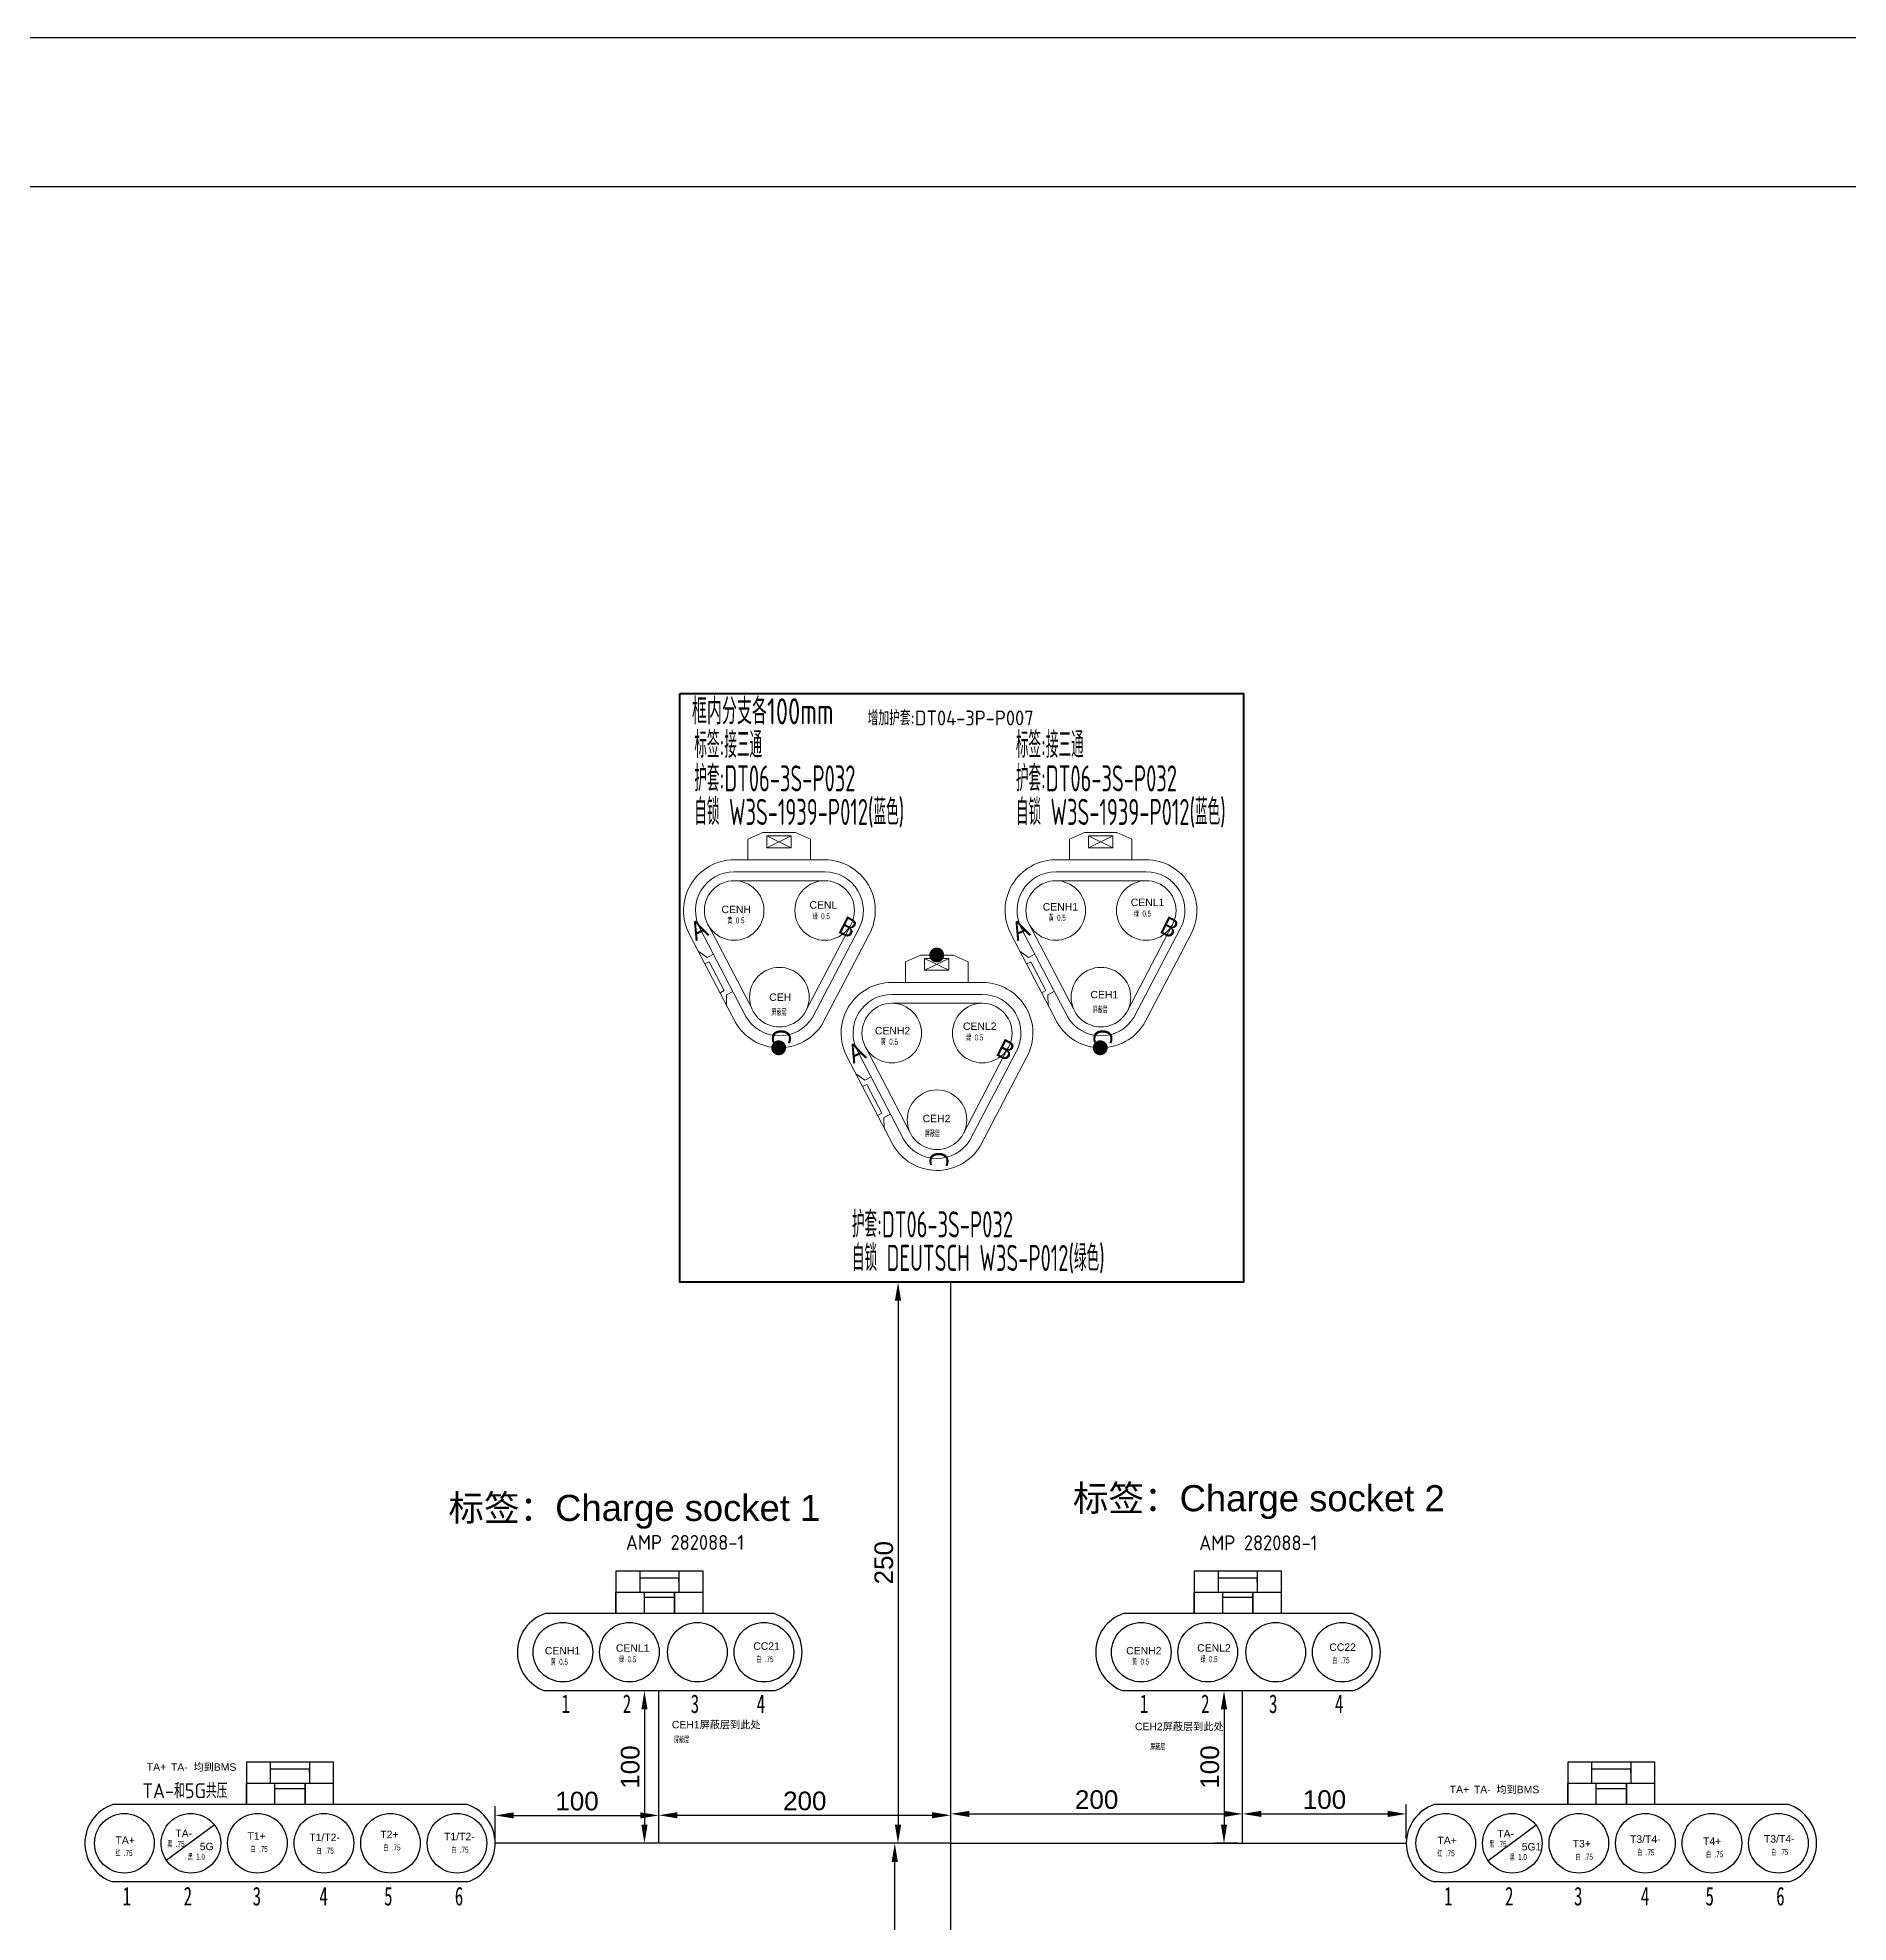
# Model space of a CAD drawing. Header units: millimetres. Extents: x 1762 to 3573, y 2019 to 2959.
# Drawn here: x 3147.4 to 3390.5, y 2705.7 to 2958.7 of the extents above; entities that cross this region are included whole.
import ezdxf

# ---------------------------------------------------------------- set-up
doc = ezdxf.new("R2010")
doc.units = ezdxf.units.MM
for name, color, linetype, lineweight in [('1轮廓实线层', 7, 'Continuous', 50), ('AM60', 3, 'Continuous', 25), ('AM_6', 3, 'Continuous', 25), ('护套层', 3, 'Continuous', 0)]:
    doc.layers.add(name, color=color, linetype=linetype, lineweight=lineweight)
for name, color, linetype in [('孔名层', 1, 'Continuous'), ('标题栏', 7, 'Continuous'), ('线色线径', 1, 'Continuous')]:
    doc.layers.add(name, color=color, linetype=linetype)
doc.styles.add('FST', font='', dxfattribs={"width": 0.67})
doc.styles.add('ISO Proportional', font='isocp.shx', dxfattribs={"bigfont": 'gbcbig.shx'})
doc.styles.get("Standard").update_dxf_attribs({"font": 'arial.ttf'})
doc.styles.add('TH_GBDIM', font='gbenor.shx', dxfattribs={"width": 0.8, "bigfont": 'gbcbig.shx'})
doc.styles.add('孔名字体', font='', dxfattribs={"height": 5, "bigfont": 'gbcbig.shx'})
doc.styles.add('技术要求及剖视用', font='gbenor.shx', dxfattribs={"width": 0.7, "bigfont": 'gbcbig.shx'})
doc.styles.get('FST').set_extended_font_data('FangSong_GB2312')
doc.styles.get('孔名字体').set_extended_font_data('Microsoft YaHei')
doc.dimstyles.new('ISO-25', dxfattribs={"dimtxt": 2.5, "dimasz": 2.5, "dimexe": 1.25, "dimexo": 0.625, "dimtad": 1, "dimtxsty": 'Standard', "dimcen": 2.5, "dimadec": 0, "dimazin": 0, "dimtfac": 1, "dimtmove": 0, "dimatfit": 3, "dimfxl": 1, "dimarcsym": 0})

# ---------------------------------------------------------------- blocks, each defined once
blk = doc.blocks.new('A$Ca6ca7e8a')
at = {"layer": '标题栏'}
for p, q in [((0, 940.14), (1811.69, 940.14)), ((20, 920.14), (1791.69, 920.14))]:
    blk.add_line(p, q, dxfattribs=at)
blk = doc.blocks.new('A$C5b011ca6')
at = {"layer": 'AM_6'}
for p, q in [((13.24, 19.04), (13.24, 16.2)), ((13.24, 19.04), (13.24, 16.2)), ((24.94, 19.04), (13.24, 19.04)), ((16.48, 16.2), (16.48, 19.04)), ((21.7, 18.12), (16.48, 18.12)), ((21.7, 19.04), (21.7, 16.2)), ((21.7, 17.62), (21.7, 18.12)), ((24.94, 16.2), (24.94, 19.04)), ((17.06, 16.2), (13.24, 16.2)), ((13.24, 16.2), (13.24, 13.36)), ((13.24, 13.36), (13.24, 16.2)), ((13.24, 16.2), (13.24, 13.36)), ((13.24, 13.36), (13.24, 16.2)), ((21.12, 16.2), (17.06, 16.2)), ((17.06, 13.36), (17.06, 16.2)), ((21.12, 15.5), (17.06, 15.5)), ((24.94, 16.2), (21.12, 16.2)), ((21.12, 16.2), (21.12, 13.36)), ((21.12, 13.36), (21.12, 16.2)), ((24.94, 13.36), (24.94, 16.2)), ((34.49, 13.36), (3.74, 13.36)), ((34.49, 2.99), (3.74, 2.99))]:
    blk.add_line(p, q, dxfattribs=at)
for centre in [(6.12, 8.17), (15.05, 8.17), (24.17, 8.17), (33.1, 8.17)]:
    blk.add_circle(centre, 4, dxfattribs=at)
for centre, start, end in [((5.47, 8.17), 108.3917, 251.6083), ((32.76, 8.17), 288.3917, 71.6083)]:
    blk.add_arc(centre, 5.47, start, end, dxfattribs=at)
at = {"layer": '孔名层', "style": 'FST', "width": 0.67}
for s, p in [('1', (5.93, 0)), ('2', (14.15, 0)), ('3', (23.27, 0)), ('4', (32.13, 0))]:
    blk.add_text(s, height=2.5, dxfattribs=at).set_placement(p)
blk = doc.blocks.new('DT06-3S-P032-Out21521105156')
for p, q in [((-29.33, -14.82), (-27.31, -13.9)), ((-29.33, -17.58), (-29.33, -14.82)), ((-27.31, -13.9), (-22.94, -13.9)), ((-23.49, -14.35), (-26.76, -15.95)), ((-26.76, -14.35), (-23.49, -15.95)), ((-22.94, -13.9), (-20.92, -14.82)), ((-20.92, -17.58), (-20.92, -14.82)), ((-31.24, -17.58), (-19.01, -17.58)), ((-28.12, -17.58), (-29.33, -17.58)), ((-22.13, -17.58), (-20.92, -17.58)), ((-31.16, -19.18), (-19.01, -19.18)), ((-31.16, -20.38), (-19, -20.38)), ((-37.15, -27.61), (-30.97, -39.42)), ((-35.74, -26.85), (-29.59, -38.61)), ((-34.71, -26.23), (-28.76, -37.59)), ((-15.47, -26.24), (-21.54, -37.86)), ((-14.43, -26.82), (-20.66, -38.73)), ((-13.02, -27.58), (-19.3, -39.57)), ((-34.8, -30.7), (-35.98, -29.85)), ((-33.95, -30.26), (-34.8, -30.7)), ((-34.51, -31.26), (-35.08, -31.56)), ((-34.51, -31.26), (-32.5, -35.14)), ((-32.5, -35.14), (-33.06, -35.43)), ((-31.35, -35.26), (-32.21, -35.7)), ((-32.21, -35.7), (-32.17, -37.13))]:
    blk.add_line(p, q)
blk.add_lwpolyline([(-26.76, -14.35), (-23.49, -14.35), (-23.49, -15.95), (-26.76, -15.95)], close=True)
for centre in [(-31.16, -24.38), (-19.01, -24.38), (-25.09, -36.01)]:
    blk.add_circle(centre, 4)
for centre, radius, start, end in [((-31.16, -24.38), 6.8, 90, 208.4025), ((-19.01, -24.38), 6.8, 331.5975, 90), ((-31.16, -24.38), 5.2, 90, 208.4025), ((-19.01, -24.38), 5.2, 331.5975, 90), ((-25.09, -36.01), 6.8, 210, 328.4025), ((-25.09, -36.01), 5.2, 210, 328.4025)]:
    blk.add_arc(centre, radius, start, end)
at = {"layer": '孔名层', "style": '孔名字体'}
for s, rotation, p in [('B', 333.3512, (-17.4, -27.25)), ('A', 24.8528, (-36.33, -28.52)), ('C', 268.5587, (-26.04, -40.23))]:
    blk.add_text(s, height=2.5, rotation=rotation, dxfattribs=at).set_placement(p)
at = {"layer": '护套层', "style": '技术要求及剖视用', "width": 0.67}
for tag, p, flags in [('备注', (11.43, 11.35), 8), ('标号', (11.43, 7.35), 8), ('功能', (10.93, 3.35), 8), ('英文功能', (10.93, -0.65), 8), ('编号', (-0.07, -4.65), 8), ('护套号', (10.93, -4.65), 8), ('颜色', (31.93, -4.65), 9), ('厂家', (33.93, -4.65), 9), ('端子', (35.93, -4.65), 9), ('客户代号', (-0.07, -8.65), 8), ('配件', (10.93, -8.65), 8), ('统计到BOM', (31.93, -6.65), 9), ('配置', (31.93, -8.65), 9), ('编码', (33.93, -8.65), 9), ('防水栓', (35.93, -8.65), 9), ('工序', (31.93, -10.65), 9), ('工位', (33.93, -10.65), 9), ('设计软件', (38.69, -10.65), 9), ('附件', (10.93, -12.65), 8), ('视图', (31.93, -12.65), 9), ('方向', (33.93, -12.65), 9), ('盲栓', (35.93, -12.65), 9)]:
    blk.add_attdef(tag, p, '', height=3.5, dxfattribs=dict(at, flags=flags))
blk = doc.blocks.new('DT06-3S-P032-Out21521105310')
for p, q in [((-29.33, -14.82), (-27.31, -13.9)), ((-29.33, -17.58), (-29.33, -14.82)), ((-27.31, -13.9), (-22.94, -13.9)), ((-23.49, -14.35), (-26.76, -15.95)), ((-26.76, -14.35), (-23.49, -15.95)), ((-22.94, -13.9), (-20.92, -14.82)), ((-20.92, -17.58), (-20.92, -14.82)), ((-31.24, -17.58), (-19.01, -17.58)), ((-28.12, -17.58), (-29.33, -17.58)), ((-22.13, -17.58), (-20.92, -17.58)), ((-31.16, -19.18), (-19.01, -19.18)), ((-31.16, -20.38), (-19, -20.38)), ((-37.15, -27.61), (-30.97, -39.42)), ((-35.74, -26.85), (-29.59, -38.61)), ((-34.71, -26.23), (-28.76, -37.59)), ((-15.47, -26.24), (-21.54, -37.86)), ((-14.43, -26.82), (-20.66, -38.73)), ((-13.02, -27.58), (-19.3, -39.57)), ((-34.8, -30.7), (-35.98, -29.85)), ((-33.95, -30.26), (-34.8, -30.7)), ((-34.51, -31.26), (-35.08, -31.56)), ((-34.51, -31.26), (-32.5, -35.14)), ((-32.5, -35.14), (-33.06, -35.43)), ((-31.35, -35.26), (-32.21, -35.7)), ((-32.21, -35.7), (-32.17, -37.13))]:
    blk.add_line(p, q)
blk.add_lwpolyline([(-26.76, -14.35), (-23.49, -14.35), (-23.49, -15.95), (-26.76, -15.95)], close=True)
for centre in [(-31.16, -24.38), (-19.01, -24.38), (-25.09, -36.01)]:
    blk.add_circle(centre, 4)
for centre, radius, start, end in [((-31.16, -24.38), 6.8, 90, 208.4025), ((-19.01, -24.38), 6.8, 331.5975, 90), ((-31.16, -24.38), 5.2, 90, 208.4025), ((-19.01, -24.38), 5.2, 331.5975, 90), ((-25.09, -36.01), 6.8, 210, 328.4025), ((-25.09, -36.01), 5.2, 210, 328.4025)]:
    blk.add_arc(centre, radius, start, end)
at = {"layer": '孔名层', "style": '孔名字体'}
for s, rotation, p in [('B', 333.3512, (-17.4, -27.25)), ('A', 24.8528, (-36.33, -28.52)), ('C', 268.5587, (-26.04, -40.23))]:
    blk.add_text(s, height=2.5, rotation=rotation, dxfattribs=at).set_placement(p)
at = {"layer": '护套层', "style": '技术要求及剖视用', "width": 0.67}
for tag, p, flags in [('备注', (11.43, 11.35), 8), ('标号', (11.43, 7.35), 8), ('功能', (10.93, 3.35), 8), ('英文功能', (10.93, -0.65), 8), ('编号', (-0.07, -4.65), 8), ('护套号', (10.93, -4.65), 8), ('颜色', (31.93, -4.65), 9), ('厂家', (33.93, -4.65), 9), ('端子', (35.93, -4.65), 9), ('客户代号', (-0.07, -8.65), 8), ('配件', (10.93, -8.65), 8), ('统计到BOM', (31.93, -6.65), 9), ('配置', (31.93, -8.65), 9), ('编码', (33.93, -8.65), 9), ('防水栓', (35.93, -8.65), 9), ('工序', (31.93, -10.65), 9), ('工位', (33.93, -10.65), 9), ('设计软件', (38.69, -10.65), 9), ('附件', (10.93, -12.65), 8), ('视图', (31.93, -12.65), 9), ('方向', (33.93, -12.65), 9), ('盲栓', (35.93, -12.65), 9)]:
    blk.add_attdef(tag, p, '', height=3.5, dxfattribs=dict(at, flags=flags))
blk = doc.blocks.new('*D269')
at = {"color": 0, "lineweight": -2, "transparency": 16777216}
for p, q in [((3269.32, 2716.32), (3261.18, 2716.32)), ((3262.43, 2617.03), (3262.43, 2713.82)), ((3269.32, 2614.53), (3261.18, 2614.53))]:
    blk.add_line(p, q, dxfattribs=at)
at = {"color": 0, "transparency": 16777216}
for points in [[(3262.02, 2713.82), (3262.85, 2713.82), (3262.43, 2716.32)], [(3262.02, 2617.03), (3262.85, 2617.03), (3262.43, 2614.53)]]:
    blk.add_solid(points, dxfattribs=at)
at = {"layer": 'Defpoints', "color": 0, "transparency": 16777216}
for p in [(3262.43, 2716.32), (3269.95, 2716.32), (3269.95, 2614.53)]:
    blk.add_point(p, dxfattribs=at)
at = {"color": 3, "transparency": 16777216, "insert": (3260.53, 2665.42), "char_height": 2.5, "attachment_point": 5, "rotation": 90}
blk.add_mtext('500', dxfattribs=at)
blk = doc.blocks.new('*D270')
at = {"color": 0, "lineweight": -2, "transparency": 16777216}
for p, q in [((3269.32, 2791.64), (3261.62, 2791.64)), ((3262.87, 2789.14), (3262.87, 2718.82)), ((3269.32, 2716.32), (3261.62, 2716.32))]:
    blk.add_line(p, q, dxfattribs=at)
at = {"color": 0, "transparency": 16777216}
for points in [[(3262.45, 2789.14), (3263.29, 2789.14), (3262.87, 2791.64)], [(3262.45, 2718.82), (3263.29, 2718.82), (3262.87, 2716.32)]]:
    blk.add_solid(points, dxfattribs=at)
at = {"layer": 'Defpoints', "color": 0, "transparency": 16777216}
for p in [(3269.95, 2791.64), (3262.87, 2716.32), (3269.95, 2716.32)]:
    blk.add_point(p, dxfattribs=at)
at = {"color": 3, "transparency": 16777216, "insert": (3260.97, 2753.98), "char_height": 2.5, "attachment_point": 5, "rotation": 90}
blk.add_mtext('250', dxfattribs=at)
blk = doc.blocks.new('*D271')
at = {"color": 0, "lineweight": -2, "transparency": 16777216}
for p, q in [((3230.75, 2716.94), (3230.75, 2721.33)), ((3233.25, 2720.08), (3267.45, 2720.08)), ((3269.95, 2716.94), (3269.95, 2721.33))]:
    blk.add_line(p, q, dxfattribs=at)
at = {"color": 0, "transparency": 16777216}
for points in [[(3233.25, 2720.5), (3233.25, 2719.67), (3230.75, 2720.08)], [(3267.45, 2720.5), (3267.45, 2719.67), (3269.95, 2720.08)]]:
    blk.add_solid(points, dxfattribs=at)
at = {"layer": 'Defpoints', "color": 0, "transparency": 16777216}
for p in [(3269.95, 2720.08), (3230.75, 2716.32), (3269.95, 2716.32)]:
    blk.add_point(p, dxfattribs=at)
at = {"color": 3, "transparency": 16777216, "insert": (3250.35, 2721.99), "char_height": 2.5, "attachment_point": 5}
blk.add_mtext('200', dxfattribs=at)
blk = doc.blocks.new('*D272')
at = {"color": 0, "lineweight": -2, "transparency": 16777216}
for p, q in [((3208.78, 2716.94), (3208.78, 2721.31)), ((3211.28, 2720.06), (3228.25, 2720.06)), ((3230.75, 2716.94), (3230.75, 2721.31))]:
    blk.add_line(p, q, dxfattribs=at)
at = {"color": 0, "transparency": 16777216}
for points in [[(3211.28, 2720.48), (3211.28, 2719.65), (3208.78, 2720.06)], [(3228.25, 2720.48), (3228.25, 2719.65), (3230.75, 2720.06)]]:
    blk.add_solid(points, dxfattribs=at)
at = {"layer": 'Defpoints', "color": 0, "transparency": 16777216}
for p in [(3230.75, 2720.06), (3208.78, 2716.32), (3230.75, 2716.32)]:
    blk.add_point(p, dxfattribs=at)
at = {"color": 3, "transparency": 16777216, "insert": (3219.77, 2721.97), "char_height": 2.5, "attachment_point": 5}
blk.add_mtext('100', dxfattribs=at)
blk = doc.blocks.new('*D273')
at = {"color": 0, "lineweight": -2, "transparency": 16777216}
for p, q in [((3230.13, 2736.79), (3227.57, 2736.79)), ((3228.82, 2734.29), (3228.82, 2718.82)), ((3230.13, 2716.32), (3227.57, 2716.32))]:
    blk.add_line(p, q, dxfattribs=at)
at = {"color": 0, "transparency": 16777216}
for points in [[(3228.41, 2734.29), (3229.24, 2734.29), (3228.82, 2736.79)], [(3228.41, 2718.82), (3229.24, 2718.82), (3228.82, 2716.32)]]:
    blk.add_solid(points, dxfattribs=at)
at = {"layer": 'Defpoints', "color": 0, "transparency": 16777216}
for p in [(3230.75, 2736.79), (3228.82, 2716.32), (3230.75, 2716.32)]:
    blk.add_point(p, dxfattribs=at)
at = {"color": 3, "transparency": 16777216, "insert": (3226.92, 2726.55), "char_height": 2.5, "attachment_point": 5, "rotation": 90}
blk.add_mtext('100', dxfattribs=at)
blk = doc.blocks.new('*D274')
at = {"color": 0, "lineweight": -2, "transparency": 16777216}
for p, q in [((3269.95, 2716.94), (3269.95, 2721.51)), ((3272.45, 2720.26), (3306.64, 2720.26)), ((3309.14, 2716.94), (3309.14, 2721.51))]:
    blk.add_line(p, q, dxfattribs=at)
at = {"color": 0, "transparency": 16777216}
for points in [[(3272.45, 2720.68), (3272.45, 2719.85), (3269.95, 2720.26)], [(3306.64, 2720.68), (3306.64, 2719.85), (3309.14, 2720.26)]]:
    blk.add_solid(points, dxfattribs=at)
at = {"layer": 'Defpoints', "color": 0, "transparency": 16777216}
for p in [(3309.14, 2720.26), (3269.95, 2716.32), (3309.14, 2716.32)]:
    blk.add_point(p, dxfattribs=at)
at = {"color": 3, "transparency": 16777216, "insert": (3289.54, 2722.17), "char_height": 2.5, "attachment_point": 5}
blk.add_mtext('200', dxfattribs=at)
blk = doc.blocks.new('*D275')
at = {"color": 0, "lineweight": -2, "transparency": 16777216}
for p, q in [((3309.14, 2716.94), (3309.14, 2721.51)), ((3311.64, 2720.26), (3328.61, 2720.26)), ((3331.11, 2716.94), (3331.11, 2721.51))]:
    blk.add_line(p, q, dxfattribs=at)
at = {"color": 0, "transparency": 16777216}
for points in [[(3311.64, 2720.68), (3311.64, 2719.85), (3309.14, 2720.26)], [(3328.61, 2720.68), (3328.61, 2719.85), (3331.11, 2720.26)]]:
    blk.add_solid(points, dxfattribs=at)
at = {"layer": 'Defpoints', "color": 0, "transparency": 16777216}
for p in [(3331.11, 2720.26), (3309.14, 2716.32), (3331.11, 2716.32)]:
    blk.add_point(p, dxfattribs=at)
at = {"color": 3, "transparency": 16777216, "insert": (3320.13, 2722.17), "char_height": 2.5, "attachment_point": 5}
blk.add_mtext('100', dxfattribs=at)
blk = doc.blocks.new('*D276')
at = {"color": 0, "lineweight": -2, "transparency": 16777216}
for p, q in [((3308.51, 2736.79), (3305.39, 2736.79)), ((3306.64, 2734.29), (3306.64, 2718.82)), ((3308.51, 2716.32), (3305.39, 2716.32))]:
    blk.add_line(p, q, dxfattribs=at)
at = {"color": 0, "transparency": 16777216}
for points in [[(3306.22, 2734.29), (3307.06, 2734.29), (3306.64, 2736.79)], [(3306.22, 2718.82), (3307.06, 2718.82), (3306.64, 2716.32)]]:
    blk.add_solid(points, dxfattribs=at)
at = {"layer": 'Defpoints', "color": 0, "transparency": 16777216}
for p in [(3309.14, 2736.79), (3306.64, 2716.32), (3309.14, 2716.32)]:
    blk.add_point(p, dxfattribs=at)
at = {"color": 3, "transparency": 16777216, "insert": (3304.74, 2726.55), "char_height": 2.5, "attachment_point": 5, "rotation": 90}
blk.add_mtext('100', dxfattribs=at)

msp = doc.modelspace()

# ---------------------------------------------------------------- hatches: boundary and pattern name
at = {"layer": '护套层'}
h = msp.add_hatch(color=256, dxfattribs=at)
edge = h.paths.add_edge_path()
edge.add_arc((3268.068, 2835.555), 1, 0, 360)
h = msp.add_hatch(color=256, dxfattribs=at)
edge = h.paths.add_edge_path()
edge.add_arc((3246.849, 2823.1), 1, 0, 360)
h = msp.add_hatch(color=256, dxfattribs=at)
edge = h.paths.add_edge_path()
edge.add_arc((3290.021, 2823.1), 1, 0, 360)

# ---------------------------------------------------------------- linework, layer by layer
for p, q in [((3269.946, 2614.526), (3269.946, 2791.644)), ((3230.753, 2716.319), (3230.753, 2736.785)), ((3309.14, 2716.319), (3309.14, 2736.785)), ((3269.946, 2716.319), (3208.78, 2716.319)), ((3269.946, 2716.319), (3331.113, 2716.319))]:
    msp.add_line(p, q)
at = {"color": 3}
for p, q in [((3175.387, 2727.191), (3175.387, 2724.35)), ((3175.387, 2727.191), (3175.387, 2724.35)), ((3187.083, 2727.191), (3175.387, 2727.191)), ((3178.621, 2724.35), (3178.621, 2727.191)), ((3183.849, 2727.191), (3183.849, 2724.35)), ((3187.083, 2724.35), (3187.083, 2727.191)), ((3352.81, 2727.191), (3352.81, 2724.35)), ((3352.81, 2727.191), (3352.81, 2724.35)), ((3364.506, 2727.191), (3352.81, 2727.191)), ((3356.044, 2724.35), (3356.044, 2727.191)), ((3361.272, 2727.191), (3361.272, 2724.35)), ((3364.506, 2724.35), (3364.506, 2727.191)), ((3183.849, 2726.267), (3178.621, 2726.267)), ((3183.849, 2725.771), (3183.849, 2726.267)), ((3361.272, 2726.267), (3356.044, 2726.267)), ((3361.272, 2725.771), (3361.272, 2726.267)), ((3179.204, 2724.35), (3175.387, 2724.35)), ((3175.387, 2724.35), (3175.387, 2721.505)), ((3175.387, 2721.505), (3175.387, 2724.35)), ((3175.387, 2724.35), (3175.387, 2721.505)), ((3175.387, 2721.505), (3175.387, 2724.35)), ((3183.266, 2724.35), (3179.204, 2724.35)), ((3179.204, 2721.505), (3179.204, 2724.35)), ((3183.266, 2723.649), (3179.204, 2723.649)), ((3187.083, 2724.35), (3183.266, 2724.35)), ((3183.266, 2724.35), (3183.266, 2721.505)), ((3183.266, 2721.505), (3183.266, 2724.35)), ((3187.083, 2721.505), (3187.083, 2724.35)), ((3356.627, 2724.35), (3352.81, 2724.35)), ((3352.81, 2724.35), (3352.81, 2721.505)), ((3352.81, 2721.505), (3352.81, 2724.35)), ((3352.81, 2724.35), (3352.81, 2721.505)), ((3352.81, 2721.505), (3352.81, 2724.35)), ((3360.689, 2724.35), (3356.627, 2724.35)), ((3356.627, 2721.505), (3356.627, 2724.35)), ((3360.689, 2723.649), (3356.627, 2723.649)), ((3364.506, 2724.35), (3360.689, 2724.35)), ((3360.689, 2724.35), (3360.689, 2721.505)), ((3360.689, 2721.505), (3360.689, 2724.35)), ((3364.506, 2721.505), (3364.506, 2724.35)), ((3205.039, 2721.505), (3157.431, 2721.505)), ((3382.462, 2721.505), (3334.854, 2721.505)), ((3164.627, 2714.058), (3171.055, 2718.812)), ((3342.121, 2714.025), (3348.55, 2718.779)), ((3205.039, 2711.133), (3157.431, 2711.133)), ((3382.462, 2711.133), (3334.854, 2711.133))]:
    msp.add_line(p, q, dxfattribs=at)
for centre in [(3158.994, 2716.319), (3167.926, 2716.319), (3167.926, 2716.319), (3167.926, 2716.319), (3176.859, 2716.319), (3176.859, 2716.319), (3176.859, 2716.319), (3185.792, 2716.319), (3185.792, 2716.319), (3194.724, 2716.319), (3194.724, 2716.319), (3203.657, 2716.319), (3336.417, 2716.319), (3345.349, 2716.319), (3345.349, 2716.319), (3345.349, 2716.319), (3354.282, 2716.319), (3354.282, 2716.319), (3354.282, 2716.319), (3363.215, 2716.319), (3363.215, 2716.319), (3372.147, 2716.319), (3372.147, 2716.319), (3381.08, 2716.319)]:
    msp.add_circle(centre, 4, dxfattribs=at)
for centre, start, end in [((3159.155, 2716.319), 108.3917, 251.6083), ((3203.314, 2716.319), 288.3917, 71.6083), ((3336.578, 2716.319), 108.3917, 251.6083), ((3380.737, 2716.319), 288.3917, 71.6083)]:
    msp.add_arc(centre, 5.465, start, end, dxfattribs=at)
at = {"layer": '1轮廓实线层', "color": 2}
msp.add_lwpolyline([(3233.581, 2870.648), (3309.262, 2870.648), (3309.262, 2791.644), (3233.581, 2791.644)], close=True, dxfattribs=at)

# ---------------------------------------------------------------- block references
for name, p in [('A$Ca6ca7e8a', (1761.676, 2018.553)), ('A$C5b011ca6', (3211.76, 2733.799)), ('A$C5b011ca6', (3289.409, 2733.799))]:
    msp.add_blockref(name, p)
at = {"layer": '护套层'}
ref = msp.add_blockref('DT06-3S-P032-Out21521105156', (3272.032, 2865.909), dxfattribs=at)
ref.add_attrib('功能', '标签:接三通', (3235.524, 2862.012), dxfattribs={"height": 3.5, "style": '技术要求及剖视用', "width": 0.67})
ref.add_attrib('护套号', '护套:DT06-3S-P032', (3235.524, 2857.512), dxfattribs={"height": 3.5, "style": '技术要求及剖视用', "width": 0.67})
ref.add_attrib('附件', '自锁 W3S-1939-P012(蓝色)', (3235.524, 2853.012), dxfattribs={"height": 3.5, "style": '技术要求及剖视用', "width": 0.67})
ref = msp.add_blockref('DT06-3S-P032-Out21521105156', (3315.204, 2865.909), dxfattribs=at)
ref.add_attrib('功能', '标签:接三通', (3278.695, 2862.011), dxfattribs={"height": 3.5, "style": '技术要求及剖视用', "width": 0.67})
ref.add_attrib('护套号', '护套:DT06-3S-P032', (3278.695, 2857.511), dxfattribs={"height": 3.5, "style": '技术要求及剖视用', "width": 0.67})
ref.add_attrib('附件', '自锁 W3S-1939-P012(蓝色)', (3278.695, 2853.011), dxfattribs={"height": 3.5, "style": '技术要求及剖视用', "width": 0.67})
ref = msp.add_blockref('DT06-3S-P032-Out21521105310', (3293.193, 2849.452), dxfattribs=at)
ref.add_attrib('护套号', '护套:DT06-3S-P032', (3256.685, 2797.643), dxfattribs={"height": 3.5, "style": '技术要求及剖视用', "width": 0.67})
ref.add_attrib('附件', '自锁 DEUTSCH W3S-P012(绿色)', (3256.685, 2793.143), dxfattribs={"height": 3.5, "style": '技术要求及剖视用', "width": 0.67})

# ---------------------------------------------------------------- texts
at = {"color": 4, "style": 'TH_GBDIM', "width": 0.8}
msp.add_text('框内分支各100mm', height=3.5, dxfattribs=at).set_placement((3235.198, 2866.521))
at = {"layer": 'AM60', "color": 6, "style": 'ISO Proportional'}
msp.add_text('增加护套:DT04-3P-P007', height=2, dxfattribs=at).set_placement((3258.793, 2866.371))
at = {"layer": 'AM60', "lineweight": 5}
for s, p in [('CENH', (3239.169, 2841.177)), ('CENL', (3250.985, 2841.773)), ('CENH1', (3282.302, 2841.528)), ('CENL1', (3294.118, 2842.124)), ('CENH2', (3259.768, 2824.898)), ('CENL2', (3271.584, 2825.494)), ('CENH1', (3215.456, 2741.672)), ('CENL1', (3224.991, 2742.031)), ('CC21', (3243.436, 2742.29)), ('CENH2', (3293.507, 2741.683)), ('CENL2', (3303.043, 2742.042)), ('CC22', (3320.777, 2742.144)), ('TA-  均到BMS ', (3165.247, 2726.049)), ('TA+', (3162.007, 2726.064)), ('TA+', (3336.944, 2723.052)), ('TA-  均到BMS ', (3340.185, 2723.037)), ('TA+', (3157.804, 2716.235)), ('TA-', (3165.843, 2717.149)), ('T1+', (3175.528, 2716.798)), ('T1/T2-', (3183.823, 2716.616)), ('T2+', (3193.357, 2717.009)), ('T1/T2-', (3201.923, 2716.726)), ('TA+', (3335.299, 2716.202)), ('TA-', (3343.338, 2717.116)), ('T3/T4-', (3361.149, 2716.375)), ('T4+', (3370.952, 2716.105)), ('T3/T4-', (3379.13, 2716.41)), ('5G', (3169.118, 2715.392)), ('5G1', (3346.613, 2715.359)), ('T3+', (3353.453, 2715.766))]:
    msp.add_text(s, height=1, dxfattribs=at).set_placement(p)
at = {"layer": 'AM60', "color": 3, "style": 'ISO Proportional'}
for s, p in [('AMP 282088-1 ', (3226.333, 2755.704)), ('AMP 282088-1 ', (3303.309, 2755.652)), ('TA-和5G共压', (3161.419, 2722.37))]:
    msp.add_text(s, height=2, dxfattribs=at).set_placement(p)
at = {"layer": 'AM60', "lineweight": 5, "char_height": 1, "attachment_point": 1}
for s, insert, width in [('CEH', (3245.577, 2830.389), 2.90576), ('CEH1', (3288.71, 2830.739), 2.90576), ('CEH2', (3266.177, 2814.109), 2.90576), ('CEH1{\\fSimSun|b0|i0|c134|p2;屏蔽层到此处}', (3232.505, 2732.749), 16.73093), ('CEH2{\\fSimSun|b0|i0|c134|p2;屏蔽层到此处}', (3294.679, 2732.498), 16.73093)]:
    msp.add_mtext(s, dxfattribs=dict(at, insert=insert, width=width))
at = {"layer": 'AM60', "char_height": 3.5, "attachment_point": 1}
for s, width, insert in [('{\\fSimSun|b0|i0|c134|p2;\\C3;标签：\\fArial|b0|i0|c0|p34;Charge socket 1}', 50.04824, (3202.511, 2763.087)), ('{\\fSimSun|b0|i0|c134|p2;\\C3;标签：\\fArial|b0|i0|c0|p34;Charge socket 2}', 56.37286, (3286.356, 2764.391))]:
    msp.add_mtext_dynamic_manual_height_columns(s, width=width, gutter_width=12.5, heights=[35.837], dxfattribs=dict(at, insert=insert))
at = {"layer": '孔名层', "style": 'FST', "width": 0.67}
for s, p in [('1', (3158.764, 2707.973)), ('2', (3166.946, 2707.973)), ('3', (3176.211, 2707.973)), ('4', (3185.177, 2707.973)), ('5', (3193.865, 2707.973)), ('6', (3203.355, 2707.973)), ('1', (3336.187, 2707.973)), ('2', (3344.369, 2707.973)), ('3', (3353.634, 2707.973)), ('4', (3362.6, 2707.973)), ('5', (3371.288, 2707.973)), ('6', (3380.778, 2707.973))]:
    msp.add_text(s, height=2.5, dxfattribs=at).set_placement(p)
at = {"layer": '线色线径', "lineweight": 5, "width": 0.6}
for s, p in [('绿  0.5', (3251.415, 2840.365)), ('黄  0.5', (3283.089, 2840.153)), ('绿  0.5', (3294.548, 2840.715)), ('黄  0.5', (3239.955, 2839.802)), ('屏蔽层', (3245.873, 2827.501)), ('屏蔽层', (3289.007, 2827.852)), ('黄  0.5', (3260.555, 2823.523)), ('绿  0.5', (3272.014, 2824.085)), ('屏蔽层', (3266.473, 2811.222)), ('黄  0.5', (3216.242, 2740.297)), ('绿  0.5', (3225.421, 2740.622)), ('白  .75', (3243.852, 2740.635)), ('黄  0.5', (3294.293, 2740.308)), ('绿  0.5', (3303.473, 2740.633)), ('白  .75', (3321.192, 2740.489)), ('屏蔽层', (3232.801, 2729.862)), ('屏蔽层', (3296.736, 2728.895)), ('红  .75', (3157.792, 2714.617)), ('黑  .75', (3164.776, 2715.841)), ('黑  1.0', (3167.508, 2714.115)), ('白  .75', (3175.943, 2715.142)), ('白  .75', (3184.8, 2714.938)), ('白  .75', (3193.772, 2715.354)), ('白  .75', (3202.9, 2715.048)), ('红  .75', (3335.287, 2714.584)), ('黑  .75', (3342.271, 2715.808)), ('黑  1.0', (3345.003, 2714.082)), ('白  .75', (3353.869, 2714.111)), ('白  .75', (3362.126, 2714.696)), ('白  .75', (3371.368, 2714.449)), ('白  .75', (3380.106, 2714.731))]:
    msp.add_text(s, height=0.8, dxfattribs=at).set_placement(p)

# ---------------------------------------------------------------- dimensions: what is measured, and where the dimension line sits
at = {"color": 1}
for base, p1, p2, text, picture, middle in [((3262.871, 2716.319), (3269.946, 2791.644), (3269.946, 2716.319), '250', '*D270', (3260.97, 2753.982)), ((3228.825, 2716.319), (3230.753, 2736.785), (3230.753, 2716.319), '100', '*D273', (3226.923, 2726.552)), ((3306.64, 2716.319), (3309.14, 2736.785), (3309.14, 2716.319), '100', '*D276', (3304.738, 2726.552)), ((3262.434, 2716.319), (3269.946, 2614.526), (3269.946, 2716.319), '500', '*D269', (3260.533, 2665.423))]:
    dim = msp.add_linear_dim(base=base, p1=p1, p2=p2, angle=90, text=text, dimstyle='ISO-25', override={"dimclrt": 3}, dxfattribs=at)
    dim.commit()
    dim.dimension.update_dxf_attribs({"geometry": picture, "text_midpoint": middle})
for base, p1, p2, text, picture, middle in [((3230.753, 2720.064), (3208.78, 2716.319), (3230.753, 2716.319), '100', '*D272', (3219.766, 2721.965)), ((3269.946, 2720.084), (3230.753, 2716.319), (3269.946, 2716.319), '200', '*D271', (3250.35, 2721.986)), ((3309.14, 2720.264), (3269.946, 2716.319), (3309.14, 2716.319), '200', '*D274', (3289.543, 2722.165)), ((3331.113, 2720.264), (3309.14, 2716.319), (3331.113, 2716.319), '100', '*D275', (3320.126, 2722.165))]:
    dim = msp.add_linear_dim(base=base, p1=p1, p2=p2, text=text, dimstyle='ISO-25', override={"dimclrt": 3}, dxfattribs=at)
    dim.commit()
    dim.dimension.update_dxf_attribs({"geometry": picture, "text_midpoint": middle})

doc.saveas('drawing.dxf')
